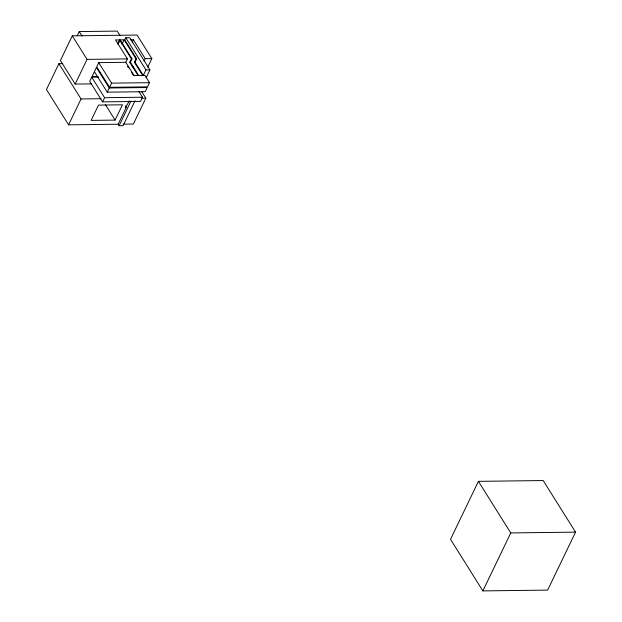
<?xml version="1.0" encoding="UTF-8"?>
<svg xmlns="http://www.w3.org/2000/svg" width="622" height="622" viewBox="0 0 622 622"><rect width="100%" height="100%" fill="white"/><g stroke="black" fill="none" stroke-linecap="round" stroke-linejoin="round"><path stroke-width="0.93" d="M62.791 63.615L58.903 63.662L46.456 89.537L68.591 124.835L118.172 124.221L119.105 125.714L123.078 125.667L135.013 100.764M147.748 67.106L151.846 58.585L137.073 35.042L72.292 35.843L60.412 60.528L75.176 84.079L91.512 83.877M77.237 35.742L79.243 31.567L117.177 31.1L120.007 35.617M75.176 84.079L87.057 59.385L72.292 35.843M68.591 124.835L81.047 98.96L58.903 63.662M98.494 77.097L91.729 77.182L89.716 81.358L102.583 101.868L140.518 101.409L142.531 97.226L138.986 91.574M94.062 72.331L92.056 76.506L97.848 76.436M134.243 75.775L125.776 62.301L98.727 62.635L96.721 66.811L109.589 87.329L147.515 86.862L149.529 82.679L144.973 75.418L143.301 75.433L134.997 62.192L136.638 58.771L124.773 39.855L125.784 37.763L129.749 37.717L149.925 69.882L146.154 77.727M117.846 43.416L119.525 39.925L115.552 39.971L127.417 58.888L125.776 62.301M118.063 44.286L120.163 39.917L124.136 39.862L136 58.779L134.36 62.2L142.663 75.441L138.69 75.495M122.029 44.232L124.136 39.862M102.583 101.868L104.597 97.693L91.729 77.182M107.248 92.173L109.262 87.997L96.394 67.487L94.389 71.662L107.248 92.173L145.183 91.706L147.196 87.531L109.262 87.997M109.589 87.329L111.595 83.146L98.727 62.635M132.128 42.304L133.357 39.754L130.177 39.792M134.088 75.55L138.053 75.503L129.749 62.254L131.39 58.841L119.525 39.925M128.054 67.098L128.373 66.422L127.735 66.43L128.715 67.992M138.854 75.713L130.387 62.247L132.027 58.833L120.163 39.917M132.665 67.036L132.984 66.367M115.101 120.1L122.464 104.799L98.494 105.095L91.131 120.396L115.101 120.1L105.32 104.504M143.993 61.22L145.221 58.67L133.357 39.754M118.172 124.221L126.243 107.45L125.232 105.833M129.392 100.919L125.52 107.458L126.243 107.45M119.105 125.714L131.009 100.982M143.301 75.433L145.952 69.928L125.784 37.763M141.707 91.597L145.828 98.167L133.372 124.035L123.078 124.167M478.411 481.35L450.515 539.321L482.866 590.9L547.648 590.107L575.544 532.137L543.193 480.549L478.411 481.35L510.763 532.93L482.866 590.9M87.057 59.385L127.417 58.888M131.39 58.841L132.027 58.833M136 58.779L136.638 58.771M145.221 58.67L151.846 58.585M129.749 62.254L130.387 62.247M134.36 62.2L134.997 62.192M145.952 69.928L149.925 69.882M111.595 83.146L149.529 82.679M104.597 97.693L142.531 97.226M81.047 98.96L101.067 98.719M141.979 98.214L145.828 98.167M510.763 532.93L575.544 532.137M131.646 72.665L133.116 74.998M79.243 31.567L82.073 36.084"/></g></svg>
